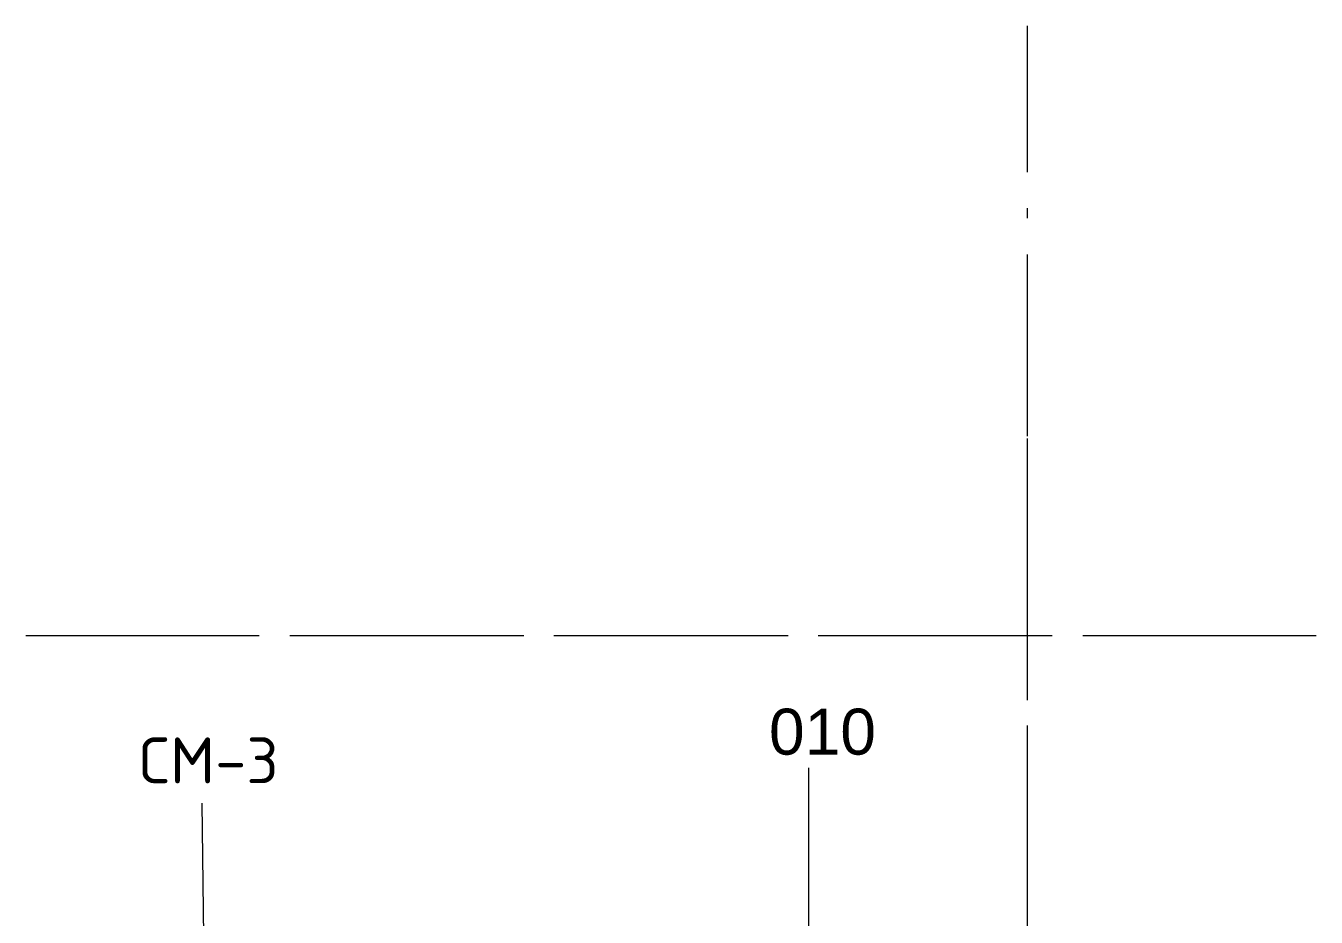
# Model space of a CAD drawing. Header units: millimetres. Extents: x -84737 to 172119, y -43083 to 59399.
# Drawn here: x 106497 to 113592, y 54497 to 59399 of the extents above; entities that cross this region are included whole.
import ezdxf

# ---------------------------------------------------------------- set-up
doc = ezdxf.new("R2010")
doc.units = ezdxf.units.MM
doc.layers.add('PDF _Геометрия', color=7, linetype='Continuous')
doc.layers.add('PDF _Текст', color=7, linetype='Continuous')
doc.styles.add('PDF GOSTCommon', font='arial.ttf')
doc.styles.add('PDF ISOCPEUR', font='isocpeur.ttf')

msp = doc.modelspace()

# ---------------------------------------------------------------- linework, layer by layer
at = {"layer": 'PDF _Геометрия', "lineweight": 9}
for points in [[(112004.6, 58594.3), (112004.6, 59398.6)], [(112004.6, 58340.3), (112004.6, 58395.3)], [(112004.6, 57142.3), (112004.6, 58141.3)], [(112004.6, 56003.6), (112004.6, 57129.6)], [(112004.6, 56888.4), (112004.6, 56943.4)], [(112004.6, 55690.4), (112004.6, 56689.4)], [(106497.4, 56046), (107496.4, 56046)], [(106527, 56046), (106582, 56046)], [(106781, 56046), (107780, 56046)], [(107695.3, 56046), (107750.3, 56046)], [(107949.3, 56046), (108948.3, 56046)], [(107983.2, 56046), (108034, 56046)], [(108232.9, 56046), (109236.1, 56046)], [(109151.5, 56046), (109202.3, 56046)], [(109401.2, 56046), (110400.2, 56046)], [(109435.1, 56046), (109485.9, 56046)], [(109689.1, 56046), (110688.1, 56046)], [(110603.4, 56046), (110654.2, 56046)], [(110853.2, 56046), (111856.4, 56046)], [(110887, 56046), (110942.1, 56046)], [(111141, 56046), (112140, 56046)], [(112055.4, 56046), (112106.2, 56046)], [(112309.3, 56046), (113308.3, 56046)], [(112339, 56046), (112394, 56046)], [(112593, 56046), (113592, 56046)], [(113507.3, 56046), (113562.3, 56046)], [(112004.6, 55753.9), (112004.6, 55804.7)], [(112004.6, 54551.7), (112004.6, 55550.7)], [(112004.6, 55436.4), (112004.6, 55487.2)], [(110802.4, 54255.4), (110802.4, 55317.9)], [(112004.6, 54234.2), (112004.6, 55237.5)], [(107475.2, 54094.5), (107479.4, 54094.5), (107466.7, 55123.2)]]:
    msp.add_lwpolyline(points, dxfattribs=at)

# ---------------------------------------------------------------- texts
at = {"layer": 'PDF _Текст', "attachment_point": 4}
for s, insert, char_height, style in [('010', (110583.3, 55515.2), 252.47, 'PDF GOSTCommon'), ('СМ-3', (107120.5, 55359.1), 252.37, 'PDF ISOCPEUR')]:
    msp.add_mtext(s, dxfattribs=dict(at, insert=insert, char_height=char_height, style=style))

doc.saveas('drawing.dxf')
